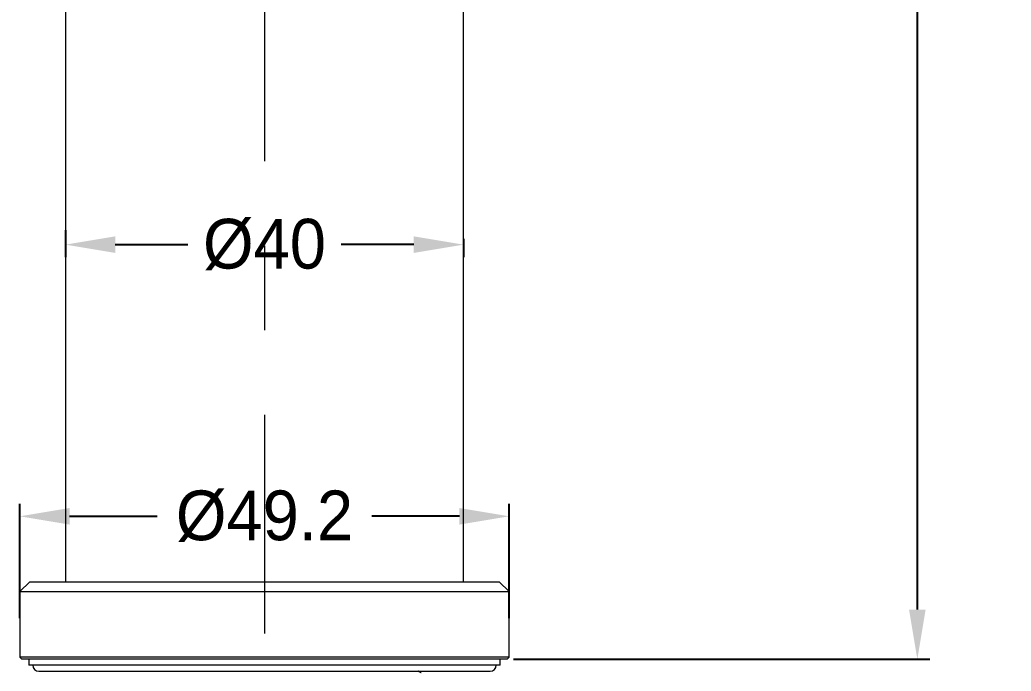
# Model space of a CAD drawing. Extents: x 14045 to 14886, y -16070 to -15475.
# Drawn here: x 14211.9 to 14311.6, y -15805.8 to -15740.3 of the extents above; entities that cross this region are included whole.
import ezdxf

# ---------------------------------------------------------------- set-up
doc = ezdxf.new("R2010")
doc.units = 0
doc.header["$MEASUREMENT"] = 0
doc.linetypes.add('CENTER', pattern=[47.5, 22, -8.5, 8.5, -8.5])
doc.linetypes.add('CENTER2', pattern=[28.575, 19.05, -3.175, 3.175, -3.175])
doc.layers.get('0').update_dxf_attribs({"color": 3, "linetype": 'CONTINUOUS'})
doc.layers.add('CENTER', color=1, linetype='CENTER2')
doc.layers.add('DIM_', color=6, linetype='CONTINUOUS', lineweight=9)
doc.styles.get("Standard").update_dxf_attribs({"font": ''})
doc.styles.get('Standard').set_extended_font_data('Gulim')
doc.dimstyles.new('사본(2) STANDARD', dxfattribs={"dimscale": 0, "dimtxt": 5, "dimasz": 5, "dimexe": 1.25, "dimexo": 0.625, "dimgap": 1.5, "dimtad": 3, "dimtih": 1, "dimtoh": 1, "dimdec": 1, "dimzin": 9, "dimdsep": 46, "dimtxsty": 'Standard', "dimcen": 2.5, "dimclrd": 3, "dimclre": 3, "dimclrt": 4, "dimadec": 0, "dimazin": 0, "dimtfac": 1, "dimtdec": 1, "dimtmove": 0, "dimatfit": 3, "dimfxl": 1.25, "dimtfill": 1, "dimtolj": 1, "dimtzin": 0, "dimarcsym": 0})

# ---------------------------------------------------------------- blocks, each defined once
blk = doc.blocks.new('*D14')
at = {"layer": 'DIM_', "color": 3, "lineweight": -2, "transparency": 16777216}
for p, q in [((14237.123, -15644.514), (14303.387, -15644.514)), ((14302.137, -15649.514), (14302.137, -15720.494)), ((14302.137, -15799.614), (14302.137, -15728.634)), ((14261.523, -15804.614), (14303.387, -15804.614))]:
    blk.add_line(p, q, dxfattribs=at)
at = {"layer": 'DIM_', "color": 3, "transparency": 16777216}
for points in [[(14301.304, -15649.514), (14302.971, -15649.514), (14302.137, -15644.514)], [(14301.304, -15799.614), (14302.971, -15799.614), (14302.137, -15804.614)]]:
    blk.add_solid(points, dxfattribs=at)
at = {"layer": 'DIM_', "color": 4, "transparency": 16777216, "insert": (14302.137, -15724.564), "char_height": 5, "attachment_point": 5, "bg_fill": 3, "box_fill_scale": 1.25, "bg_fill_color": 256, "bg_fill_true_color": 13158600, "bg_fill_transparency": 0}
blk.add_mtext('\\A1;160.1', dxfattribs=at)
blk = doc.blocks.new('*D15')
at = {"layer": 'DIM_', "color": 3, "lineweight": -2, "transparency": 16777216}
for p, q in [((14211.898, -15800.489), (14211.898, -15788.985)), ((14261.098, -15800.489), (14261.098, -15788.985)), ((14216.898, -15790.235), (14225.69, -15790.235)), ((14256.098, -15790.235), (14247.305, -15790.235))]:
    blk.add_line(p, q, dxfattribs=at)
at = {"layer": 'DIM_', "color": 3, "transparency": 16777216}
for points in [[(14216.898, -15789.402), (14216.898, -15791.069), (14211.898, -15790.235)], [(14256.098, -15789.402), (14256.098, -15791.069), (14261.098, -15790.235)]]:
    blk.add_solid(points, dxfattribs=at)
at = {"layer": 'DIM_', "color": 4, "transparency": 16777216, "insert": (14236.498, -15790.235), "char_height": 5, "attachment_point": 5, "bg_fill": 3, "box_fill_scale": 1.25, "bg_fill_color": 256, "bg_fill_true_color": 13158600, "bg_fill_transparency": 0}
blk.add_mtext('\\A1;%%C49.2', dxfattribs=at)
blk = doc.blocks.new('*D16')
at = {"layer": 'DIM_', "color": 3, "lineweight": -2, "transparency": 16777216}
for p, q in [((14216.498, -15761.439), (14216.498, -15764.16)), ((14256.498, -15762.339), (14256.498, -15764.16)), ((14221.498, -15762.91), (14228.796, -15762.91)), ((14251.498, -15762.91), (14244.199, -15762.91))]:
    blk.add_line(p, q, dxfattribs=at)
at = {"layer": 'DIM_', "color": 3, "transparency": 16777216}
for points in [[(14221.498, -15762.077), (14221.498, -15763.744), (14216.498, -15762.91)], [(14251.498, -15762.077), (14251.498, -15763.744), (14256.498, -15762.91)]]:
    blk.add_solid(points, dxfattribs=at)
at = {"layer": 'DIM_', "color": 4, "transparency": 16777216, "insert": (14236.498, -15762.91), "char_height": 5, "attachment_point": 5, "bg_fill": 3, "box_fill_scale": 1.25, "bg_fill_color": 256, "bg_fill_true_color": 13158600, "bg_fill_transparency": 0}
blk.add_mtext('\\A1;%%C40', dxfattribs=at)

msp = doc.modelspace()

# ---------------------------------------------------------------- linework, layer by layer
at = {"linetype": 'Continuous', "lineweight": 18, "extrusion": (0, 1, 0)}
for p, q in [((14216.498, -15724.814), (14216.498, -15796.814)), ((14256.498, -15796.814), (14256.498, -15726.615)), ((14212.898, -15796.814), (14211.898, -15797.814)), ((14212.898, -15796.814), (14260.098, -15796.814)), ((14261.098, -15797.814), (14260.098, -15796.814)), ((14211.898, -15797.814), (14261.098, -15797.814)), ((14211.898, -15797.814), (14211.898, -15804.414)), ((14261.098, -15804.414), (14261.098, -15797.814)), ((14261.098, -15804.414), (14211.898, -15804.414)), ((14211.898, -15804.414), (14212.098, -15804.614)), ((14260.898, -15804.614), (14212.098, -15804.614)), ((14212.813, -15804.614), (14212.805, -15805.214)), ((14260.19, -15805.214), (14212.805, -15805.214)), ((14260.19, -15805.214), (14260.183, -15804.614)), ((14260.898, -15804.614), (14261.098, -15804.414)), ((14213.798, -15805.814), (14259.198, -15805.814))]:
    msp.add_line(p, q, dxfattribs=at)
at = {"linetype": 'Continuous', "lineweight": 18}
for centre, start, end in [((14213.798, -15805.214), 180, 270), ((14259.198, -15805.214), 270, 0)]:
    msp.add_arc(centre, 0.6, start, end, dxfattribs=at)
msp.add_open_spline([(14252.249, -15805.986), (14252.099, -15805.9), (14251.95, -15805.814)], degree=2, dxfattribs=at)

# ---------------------------------------------------------------- next in the draw order: dimensions: what is measured, and where the dimension line sits
at = {"layer": 'DIM_'}
dim = msp.add_linear_dim(base=(14302.137, -15804.614), p1=(14236.498, -15644.514), p2=(14260.898, -15804.614), angle=90, dimstyle='사본(2) STANDARD', override={"dimscale": 1, "dimtad": 0}, dxfattribs=at)
dim.commit()
dim.dimension.update_dxf_attribs({"geometry": '*D14', "text_midpoint": (14302.137, -15724.564)})

# ---------------------------------------------------------------- next in the draw order: dimensions: what is measured, and where the dimension line sits
for base, p1, p2, picture, middle in [((14256.498, -15762.91), (14216.498, -15760.814), (14256.498, -15761.714), '*D16', (14236.498, -15762.91)), ((14261.098, -15790.235), (14211.898, -15801.114), (14261.098, -15801.114), '*D15', (14236.498, -15790.235))]:
    dim = msp.add_linear_dim(base=base, p1=p1, p2=p2, text='%%C<>', dimstyle='사본(2) STANDARD', override={"dimscale": 1, "dimtad": 0}, dxfattribs=at)
    dim.commit()
    dim.dimension.update_dxf_attribs({"geometry": picture, "text_midpoint": middle})

# ---------------------------------------------------------------- next in the draw order: linework, layer by layer
at = {"layer": 'CENTER', "color": 1, "linetype": 'CENTER', "lineweight": 13}
msp.add_line((14236.498, -15637.514), (14236.498, -15895.414), dxfattribs=at)

doc.saveas('drawing.dxf')
